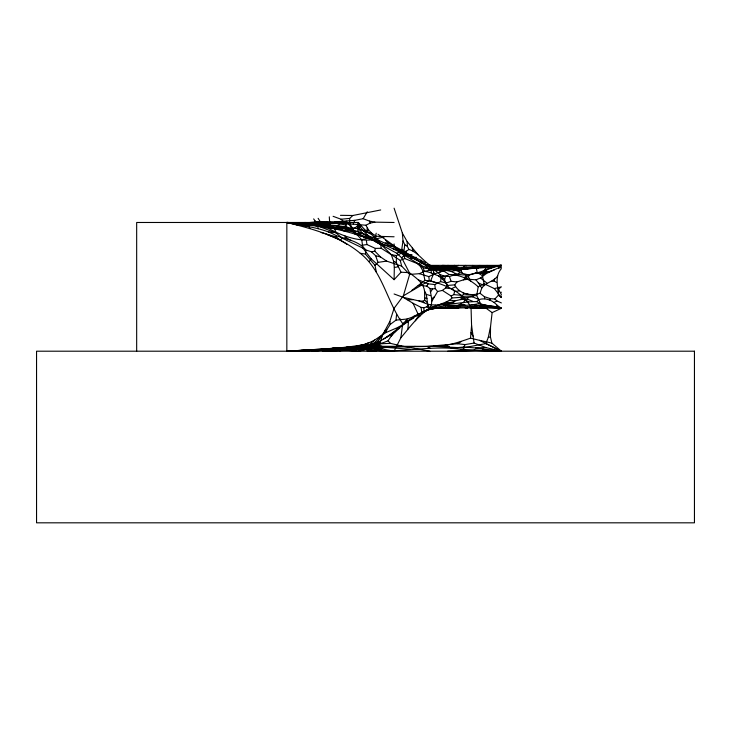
<?xml version="1.0" encoding="UTF-8"?>
<svg xmlns="http://www.w3.org/2000/svg" width="731" height="731" viewBox="0 0 731 731"><rect width="100%" height="100%" fill="white"/><g stroke="black" fill="none" stroke-linecap="round" stroke-linejoin="round"><path stroke-width="1.1" d="M409.369 272.672L401.73 257.869L396.887 253.319L370.142 238.745L365.107 234.998L357.697 231.398L347.81 229.945L336.507 225.532L286.835 222.48L286.835 351.2L369.877 346.293L433.355 346.357L463.198 347.855L485.85 343.588L488.281 337.475L490.528 326.702L492.127 312.612L501.375 308.29C477.645 305.987 453.732 306.033 430.066 309.039L429.855 308.29C425.744 303.182 428.256 296.183 424.528 290.984C423.505 282.431 415.473 277.616 409.369 272.672L401.027 272.206L396.339 262.566L396.412 255.585L401.136 253.301L403.019 240.947L402.342 233.025L394.1 208.18M447.737 351.2L475.598 350.432L501.375 351.2L491.872 343.113L490.419 336.881L490.528 326.702M501.375 266.459L486.398 273.549L480.495 277.954L475.982 279.827L468.041 279.215L463.29 279.891L456.966 281.947L454.755 284.862C458.931 293.917 471.276 296.448 480.02 293.268L484.379 296.685L490.519 298.696L494.85 299.006L498.414 295.214C497.875 286.113 494.522 276.546 501.375 268.606M367.291 351.2L377.543 350.524L394.1 351.2L400.844 337.813L402.708 323.623C386.745 301.327 382.532 270.991 360.282 253.328C339.403 235.93 312.694 228.958 286.835 222.48L307.989 225.194L313.782 225.166L319.228 226.5L336.159 233.015L342.135 238.142L362.941 248.174L371.238 258.893L394.1 279.69L394.32 267.473L393.634 261.314L391.268 254.635L381.408 244.867L377.086 238.635L364.358 229.324L358.345 222.48L136.67 222.48L136.67 351.2M454.892 265.38L451.383 265.929L447.737 265.38M362.941 248.174L361.726 239.704L355.997 233.573L352.753 228.858L349.582 222.937L349.683 218.423L352.826 215.499L380.696 209.961M370.864 351.2L371.339 348.102L370.188 345.544L334.926 348.76L297.517 350.834L365.856 349.126L368.598 348.276L373.87 344.255L378.603 342.117L386.8 336.954L408.41 321.165M400.844 337.813C409.762 327.351 417.986 315.628 429.855 308.29C433.666 301.656 430.577 295.315 430.011 288.526L426.877 286.123L423.13 285.803M423.834 312.356L423.971 307.778L426.648 306.846L428.567 304.525C444.75 306.508 460.722 301.72 476.767 301.592C483.776 306.919 493.526 304.955 501.375 308.29L469.466 307.788L438.573 308.29M370.142 238.745L352.022 231.7L320.114 225.605L316.761 224.618L316.075 223.723L343.808 223.394L365.911 225.239L370.124 223.101L374.875 222.142L394.1 222.48M301.519 223.942C320.324 223.202 338.791 227.35 357.422 228.447L358.345 222.48L360.063 227.067C366.368 233.966 372.499 240.874 381.408 244.867M364.285 230.768L364.358 229.324M461.188 350.46L461.243 349.4C433.145 345.014 404.928 352.598 376.949 350.304L374.126 348.422L371.339 348.102M407.889 329.178L408.538 320.37L417.465 315.189L419.247 314.823C436.041 301.199 459.762 308.436 479.326 303.466M396.887 253.319L399.117 251.866C364.477 233.856 325.734 224.536 286.835 222.48C303.529 226.382 321.311 227.158 336.543 235.802C346.658 239.284 358.912 241.139 365.829 249.965L371.476 251.82L375.633 255.731L377.991 262.374L374.985 265.344L376.383 272.252M433.355 346.357C446.157 346.558 458.529 342.364 470.517 338.151L471.577 325.551L471.047 307.34C462.522 291.806 445.572 284.825 429.234 280.631L403.357 295.836L394.1 308.29L389.833 321.457L382.66 334.825L378.795 346.732L381.874 348.989L394.1 351.2M374.985 265.344L365.445 254.059L365.829 249.965M322.59 351.2L346.86 350.313L358.345 351.2L363.709 348.742L374.93 342.272L381.244 335.922L386.79 329.718L390.217 324.427L395.992 320.132L396.577 314.494M492.127 312.612L481.035 304.617L476.722 295.562L478.202 286.799C470.234 279.507 460.046 274.6 449.108 274.481C440.994 280.713 432.752 271.311 424.245 271.457L423.368 268.14L419.859 264.585L404.755 258.555L403.896 254.507L399.939 250.148L394.192 246.639L380.75 244.355L374.637 239.485C359.085 242.071 342.656 236.186 329.078 228.639L329.745 222.48M401.73 257.869L403.448 255.877L404.755 244.647L403.019 240.947M470.517 338.151L479.499 340.335L501.375 351.2L485.759 347.527L474.09 343.058L465.117 344.593L457.716 343.753L426.803 346.467L375.761 347.353L375.104 343.981L378.42 340.719L382.66 334.825M331.253 350.697L336.032 349.701M496.879 306.755L497.098 305.247C492.694 300.322 485.567 297.517 479.088 299.564L472.491 296.804L461.992 298.138L460.009 297.371L451.904 297.983L449.821 300.075L446.074 302.049L429.855 308.29L423.121 311.854L426.986 310.246L425.259 310.986M347.216 244.446L339.367 239.54L336.351 236.963L336.543 235.802M418.443 279.891L428.064 283.811L434.808 284.56L440.537 281.599L441.177 277.734L440.099 274.536C428.357 264.11 413.125 258.573 399.117 251.866M424.245 271.457L419.384 273.677L409.616 274.436L401.666 266.139L386.617 261.104L380.549 256.974L374.82 251.162L375.332 248.403L366.953 244.556L361.607 245.278M418.114 260.647L402.489 251.062L362.11 232.942L358.501 228.063L357.788 225.404L358.345 222.48M355.997 233.573L351.766 230.283L352.132 228.419M357.697 231.398L359.296 226.053L360.922 225.879M436.599 271.228L436.91 269.638L425.296 264.403M483.502 275.194L483.721 274.098L486.755 272.508L494.193 269.94M313.782 225.166L315.143 221.073L313.654 218.907M408.391 254.461L406.153 252.597L406.473 251.181L408.867 249.435C418.836 252.497 424.035 262.822 433.227 266.979C439.258 268.432 445.17 270.424 451.301 271.42C467.228 280.969 485.192 268.432 501.375 265.38L429.855 265.38C416.432 262.182 406.162 252.506 393.214 248.723M319.228 226.5L320.087 223.631L329.791 224.536L334.615 228.629L336.159 233.015M358.939 227.917L359.341 224.929M463.29 279.891L466.25 277.57L466.862 275.121M374.637 239.485L376.227 233.207M460.009 297.371L461.754 296.594L463.481 294.182L468.023 294.026M429.609 266.267L429.855 265.38L449.839 267.857L501.375 265.38C484.9 269.063 467.721 267.226 451.301 271.42M403.357 295.836L409.616 274.436M442.383 290.408L451.191 296.064L453.732 294.62L454.682 291.486L451.575 288.745L445.636 288.032L442.383 290.408L437.595 291.514L431.902 301.199M447.902 308.053L459.982 307.157M375.761 347.353L358.345 351.2L367.821 345.964L374.601 340.061L385.904 332.587L386.79 329.718M417.465 315.189L417.913 313.763L413.024 303.274L403.119 297.298L394.1 293.99M420.919 260.026L422.308 263.37C428 267.957 435.448 266.714 442.054 268.396L449.172 268.652L458.264 271.192L460.941 270.726L462.367 268.222L465.62 265.38M448.121 286.671L445.152 281.874L444.594 279.489L445.627 276.318M475.232 273.211L482.606 273.504L485.887 271.685L486.883 269.903M480.02 293.268L481.775 288.069C485.841 282.349 493.526 281.727 497.619 276.035M470.874 281.115L468.443 276.958L469.138 275.112L477.133 272.453L482.359 275.578L484.141 283.765L494.339 288.581L501.375 297.563L498.414 295.214M428.302 309.067L429.673 307.495L434.735 306.517L435.895 307.084M491.205 281.426L493.973 280.996L494.732 279.014M384.579 331.819L385.237 330.238M353.201 224.07L354.763 220.333L363.152 218.706L369.447 221.091L374.875 222.142M411.946 290.262L424.903 280.339L430.586 280.978L433.931 272.983L433.392 270.817L429.472 268.186L421.961 265.956L401.136 253.301M438.18 268.323L440.217 269.273L451.53 269.538L501.375 265.38L487.312 266.221M380.613 337.366L381.244 335.922M359.515 229.927L358.126 228.894L358.501 228.063M482.359 275.578L487.065 265.38M320.543 349.61C339.769 347.691 359.378 347.49 378.183 343.022L378.603 342.117M298.157 350.542L286.835 351.2L353.502 349.217L373.916 346.521L378.274 344.191L378.42 340.719M426.877 286.123L428.064 283.811M352.022 231.7L352.47 230.85M415.318 320.79L419.247 314.823M471.257 304.9L491.872 306.728L501.375 308.29L497.098 305.247M341.697 349.409L373.751 346.339L388.042 340.829L392.364 334.332L399.811 327.908M451.274 348.248L463.792 347.006L465.117 344.593M419.384 273.677L428.841 276.62C438.216 272.087 448.167 268.46 458.712 268.624M358.51 229.744L360.063 227.067M447.409 304.069L452.452 302.707L455.111 300.87L460.356 299.628L467.255 299.052L472.628 301.3M363.152 218.706L367.291 211.752M430.714 291.925L432.56 288.928L435.265 288.635L437.595 291.514M402.708 323.623L405.897 320.946L407.085 319.018L419.137 314.723M489.669 300.066L490.519 298.696M486.755 272.508L488.518 271.804M445.636 288.032L447.317 285.455L454.755 284.862M354.763 220.333L334.743 221.904L320.105 221.493L305.256 222.964L286.835 222.48C300.834 225.614 315.39 224.545 329.078 228.639M483.301 270.698L488.436 268.533L489.094 267.546M369.877 346.293L370.279 345.708L381.81 346.128M467.255 299.052L468.151 297.773M463.116 302.826L464.989 300.231L468.635 301.665M423.368 268.14L425.899 268.039L426.557 267.144L426.173 265.627M434.735 306.517L435.676 305.247M391.432 336.032L398.231 327.287L413.773 317.948M369.155 261.543L371.238 258.893M340.792 239.805L342.135 238.142M376.227 351.2L376.949 350.304M472.491 296.804L474.163 294.812M358.345 351.2L363.06 349.756L363.892 348.797L390.089 347.28M440.099 274.536L444.028 276.044L449.401 276.473L454.006 275.075L455.148 273.76M462.083 269.081L463.682 267.235M394.1 279.69L401.027 272.206M446.678 269.812L449.839 267.857M449.245 307.047L453.056 306.819M456.994 275.349L459.726 272.645L469.138 275.112M477.133 272.453L476.502 268.761L479.92 265.38M374.126 348.422L374.857 347.7L381.098 350.03M333.098 216.312L341.011 219.227L345.452 223.302L348.495 223.978L349.582 222.937M325.925 223.211L327.241 221.968M304.717 222.48C321.567 223.001 338.124 230.722 354.91 228.099L357.788 225.404M498.46 292.162L499.419 291.285L497.637 286.653M460.356 299.628L461.992 298.138M456.793 306.691L457.606 305.96M476.767 301.592L479.088 299.564M383.72 338.965L390.336 335.154L395.38 331.161M300.194 224.609L304.516 225.44L305.028 225.02M431.966 298.677L434.095 296.923M498.569 289.065L501.375 286.835L494.339 288.581M322.179 349.966L350.752 347.435M334.615 228.629L339.376 227.962L340.701 226.939L345.982 225.852L348.769 228.675L351.766 230.283M418.909 263.644L421.056 261.99M448.048 306.106L449.62 306.033M410.767 258.692L411.617 258.052M438.499 275.998L442.1 278.767L442.895 278.173L444.594 279.489M429.472 268.186L431.674 268.085L433.227 266.979M417.894 317.355L420.362 315.655M309.167 350.451C330.969 347.755 354.663 350.953 374.601 340.061M445.371 306.024L446.111 305.521L460.704 305.275M425.899 268.039L430.897 269.593L433.538 268.871L436.718 269.154L438.6 267.884M357.422 228.447L365.939 231.718L368.57 229.973L372.198 233.628L376.447 236.287L394.1 236.78M488.701 272.435L490.547 271.238M457.716 343.753L461.243 341.505M501.375 294.885L500.58 292.702L501.375 292.199M484.269 304.8L489.761 306.225L494.22 306.508M393.918 332.395L395.69 331.326M386.8 336.954L391.725 334.003M441.177 277.734L444.028 276.044M322.17 349.126L346.805 347.179L363.691 344.776M430.44 266.87L432.295 267.793L434.113 267.235M416.241 262.475L420.7 266.687L421.961 265.956M403.119 297.298L418.945 300.925L422.911 301.209L424.729 300.158L424.528 290.984M346.86 230.484L347.81 229.945M436.306 305.978L441.798 303.858M335.712 223.494L346.887 221.255M366.386 345.79L367.474 345.224M416.953 315.189L423.331 311.872M413.216 316.496L430.066 309.039M451.575 288.745L455.504 286.744M478.202 286.799L484.141 283.765M494.083 302.369L496.916 300.934L501.375 302.926M419.859 264.585L422.308 263.37M354.243 347.106L358.647 346.923L368.872 342.62M357.477 233.491L359.935 233.911L361.096 233.353M485.411 306.234L486.608 305.659M353.548 350.514L357.605 349.491M371.165 344.95L375.104 343.981M478.211 273.193L482.021 272.7L486.188 270.772M430.276 308.884L428.192 309.843L435.804 308.272M385.904 332.587L398.231 327.287M362.96 348.925L366.889 347.316M390.336 335.154L392.364 334.332M375.332 248.403L381.226 248.293L400.232 260.364L404.755 258.555M433.392 270.817L435.904 269.821L447.445 269.593M464.057 277.469L466.268 276.592L468.443 276.958M440.254 304.708L452.9 301.949M315.445 222.48L320.58 223.247L322.59 222.48M440.537 281.599L446.33 283.034L451.073 281.298L456.966 281.947M370.188 345.544L373.87 344.255M428.302 309.24L429.773 308.729M439.276 269.593L440.217 269.273M467.739 267.911L476.521 266.824M293.981 350.789L286.835 351.2L314.659 350.414M439.651 272.16L443.973 270.735M323.111 223.576L328.045 224.134L330.732 223.549M349.391 348.486L361.607 346.448M453.659 305.713L454.344 305.503M418.196 285.693L422.07 284.496M340.299 347.883L338.014 348.011L355.321 346.631M463.664 268.094L466.698 267.18M424.985 310.967L425.853 310.702M433.437 308.29L454.691 307.44M463.902 269.255L478.695 267.573M443.872 270.918L453.037 269.355M488.281 337.475L490.419 336.881M399.939 250.148L403.046 249.298M471.047 307.34L481.035 304.617M444.859 308.098L447.975 307.824M458.118 305.183L461.663 304.251L465.026 304.836M430.678 309.167L433.711 308.573M449.483 307.34L450.424 307.102M336.507 225.532L346.604 223.997M304.315 350.25L286.835 351.2L337.219 348.102L331.984 348.449L332.861 348.385M442.054 268.396L443.808 269.163L445.773 268.67M358.062 345.918L363.937 344.456M494.576 266.513L496.276 266.093M345.964 348.166L347.691 347.728M314.604 223.467L317.921 222.672L320.087 223.631M377.086 238.635L384.515 236.844M361.726 239.704L376.447 236.287M429.015 309.505L431.756 308.829M498.505 268.176L501.375 267.528M405.897 320.946L408.538 320.37M333.382 350.387L335.036 350.048M342.382 348.303L358.994 347.846L363.892 348.797M344.319 347.81L347.883 347.335M484.635 267.592L491.789 266.532M346.86 350.313L348.925 349.902M371.476 251.82L374.82 251.162M420.7 266.687L423.167 271.503L431.454 270.022M450.689 269.602L455.34 269.026M477.16 267.573L481.501 267.318M332.212 348.861L333.775 348.559M322.453 224.709L326.41 224.417M454.006 269.812L462.367 268.222M429.855 265.38C439.249 267.774 449.09 268.058 458.465 265.38M363.06 349.756L368.278 348.833M394.32 267.473L397.966 266.842M413.728 346.631L415.199 346.384M399.08 252.423L406.473 251.181M441.113 307.861L442.812 307.714M358.217 226.153L360.1 225.888M440.784 307.961L447.372 307.532M490.766 266.477L501.375 265.38L489.368 266.678M395.992 320.132L407.085 319.018M337.475 223.622L339.924 223.549M377.991 262.374L386.617 261.104M486.325 306.801L487.55 306.627M454.682 291.486L459.616 290.819M355.769 346.604L361.013 345.891M356.143 346.065L358.272 345.781M382.587 347.709L385.593 347.316L410.045 349.254M313.654 351.2L319.931 350.496M351.976 347.097L343.031 347.728M441.149 308.29L441.853 308.217M492.456 266.267L497.382 265.755M500.287 296.329L501.375 296.219M353.502 349.217L374.948 349.683L381.874 348.989M350.332 347.764L355.394 347.271M469.996 267.93L478.092 267.391M488.436 268.533L491.186 268.268M341.011 219.227L349.683 218.423M348.705 347.91L352.397 347.554M471.148 267.985L474.565 267.747M352.132 348.303L356.938 347.883M438.618 308.08L444.329 307.833M448.487 344.566L445.398 344.831L448.002 344.612M332.998 348.431L345.105 347.654M368.598 348.276L372.39 348.303M454.006 275.075L459.552 274.628M491.049 306.335L492.328 306.49M339.348 348.285L345.69 347.801M451.53 269.538L464.395 269.109M321.677 349.144L334.551 348.358M399.099 346.174L401.52 345.991L429.855 351.2M301.09 350.46L301.611 350.414M326.391 348.879L329.845 348.632M375.213 344.045L390.409 343.342L401.52 345.991M297.691 351.108L306.49 350.926M373.916 346.521L379.38 346.156L385.593 347.316M443.881 267.062L452.571 266.513L458.209 267.144M475.726 267.098L492.402 266.221M462.869 296.393L476.722 295.562M446.842 307.687L451.831 307.495M309.56 349.866L306.143 350.076L311.634 349.756M450.031 306.819L451.347 306.737M438.902 308.043L441.04 307.925M338.965 347.901L341.158 347.773M296.676 350.734L306.956 350.277M294.063 350.853L296.804 350.697M315.893 223.85L318.634 223.704M290.052 351.017L295.434 350.725M368.132 347.289L378.795 346.732M297.261 223.229L326.656 225.678M407.98 299.874L412.823 299.664M470.536 308.29L475.771 308.071M463.792 347.006L475.424 347.947L485.759 347.527M443.717 308.29L458.867 308.043M378.274 344.191L379.179 344.155M470.444 268.496L472.253 268.441M354.489 346.887L359.433 346.732M295.662 222.754L308.939 222.663M471.367 267.884L472.655 267.838M450.415 308.29L458.465 308.29M344.484 238.078L346.722 238.023L351.218 240.609M327.068 349.126L328.941 349.089M293.442 351.127L298.988 351.017M417.913 313.763L418.571 313.754M374.93 342.272L376.282 342.263M473.661 308.29L484.589 308.208M443.233 307.934L445.544 307.915M362.777 345.315L370.279 345.708M286.835 222.48L301.492 222.928M367.821 345.964L374.884 345.946M452.653 308.281L454.444 308.29M296.494 222.791L294.52 222.772L295.735 222.845M403.448 255.877L405.056 255.887M340.536 348.047L341.34 348.047M461.243 349.4L501.375 351.2L485.85 343.588M352.36 348.166L358.665 348.239M340.472 215.325L352.826 215.499M403.896 254.507L411.982 254.662M402.489 251.062L425.387 262.703M415.592 257.321L416.451 257.339M312.201 224.28L319.84 224.454M451.712 308.199L453.713 308.244M302.387 223.065L316.075 223.723M329.654 348.724L330.677 348.751M467.383 268.825L467.995 268.844M453.001 269.456L455.249 269.529M350.259 347.728L353.914 347.855M328.639 232.029L335.392 232.257M319.703 224.463L324.363 224.655M442.374 265.38L447.728 265.636M442.739 269.392L444.393 269.474M385.2 242.856L388.243 243.012L403.448 251.08M306.033 351.081L308.29 351.2M335.008 350.25L339.001 350.46M293.442 222.708L305.394 223.494L320.114 225.605M312.676 224.39L316.761 224.618M426.648 306.846L429.673 307.495M324.61 349.5L326.318 349.61M339.376 227.962L348.769 228.675M404.179 254.096L407.944 255.74M482.021 272.7L483.301 272.8M493.836 306.993L497.528 307.614M342.181 348.632L344.712 348.833M305.732 224.17L318.14 225.806M453.321 308.034L454.134 308.107M310.319 224.782L313.06 225.038M453.732 294.62L462.083 295.379M346.805 347.179L347.59 347.252M436.91 269.638L446.358 270.534M465.218 308.08L467.401 308.29M365.107 234.998L367.044 235.181M334.743 221.904L339.668 222.388M477.014 267.875L478.056 267.975M314.513 225.367L325.852 226.875M329.315 348.742L330.677 348.888M475.424 347.947L501.375 351.2M378.183 343.022L382.77 343.515M311.662 350.779L315.445 351.2M446.074 302.049L450.086 302.506M310.172 223.421L311.26 223.558M360.484 235.784L365.098 236.817M491.744 306.956L501.375 308.29M453.101 307.632L455.705 307.97M413.024 303.274L421.111 307.395L423.971 307.778M295.699 223.841L300.286 224.472M334.926 348.76L336.37 348.961M303.566 222.827L305.987 223.165M332.194 225.742L326.273 224.883M360.282 253.328L365.445 254.059M316.898 225.696L318.88 225.989M449.821 300.075L455.111 300.87M363.709 348.742L366.861 349.217M337.612 226.464L340.701 226.939M430.331 267.363L432.624 267.71M430.011 288.526L432.56 288.928M402.489 251.994L406.153 252.597M444.183 345.927L449.391 346.823M436.718 269.154L444 271.238L449.108 274.481M322.992 226.573L329.973 227.825M321.147 232.513L336.351 236.963M391.268 254.635L396.412 255.585M494.019 265.874L494.576 265.983M354.937 234.158L371.449 238.653L382.998 244.245M317.482 224.198L321.695 225.084M467.319 307.331L469.466 307.788M353.576 349.793L354.581 350.012M345.8 228.83L362.11 232.942M328.42 223.439L329.48 223.677M479.499 340.335L491.872 343.113M443.278 304.864L446.111 305.521M368.963 237.484L370.251 237.785M489.761 306.225L491.872 306.728M358.875 346.96L361.26 347.536M298.888 222.937L299.683 223.119M354.91 228.099L358.126 228.894M375.633 255.731L380.549 256.974M474.136 350.067L475.598 350.432M344.063 226.683L347.709 227.697M432.24 267.098L433.072 267.336M482.679 349.153L486.298 350.195M304.516 225.44L308.116 226.491M452.452 302.707L454.719 303.365M485.887 271.685L487.056 272.033M362.932 236.588L366.194 237.694M426.301 294.392L430.623 295.662M445.471 269.858L446.513 270.178M418.945 300.925L428.567 304.525M493.827 306.755L494.85 307.075M458.547 269.547L459.269 269.785M374.948 349.683L377.543 350.524M448.194 303.228L448.916 303.466M430.586 280.978L435.941 282.751M424.528 297.755L426.959 298.568M362.21 230.247L372.198 233.628M318.095 224.856L322.965 226.519M328.045 224.134L330.494 224.993M361.47 236.049L370.169 239.147M449.291 306.28L450.232 306.618M295.251 224.316L297.535 225.139M311.771 223.604L313.425 224.207M326.675 234.368L339.367 239.54M341.514 229.909L345.059 231.27M461.754 296.594L464.569 297.681M431.674 268.085L435.904 269.821M485.631 273.239L486.398 273.549M373.377 344.794L374.93 345.443M486.051 267.007L486.535 267.217M367.583 237.858L373.038 240.207M475.982 279.827L478.357 282.924L484.251 285.593M393.634 261.314L396.339 262.566M365.939 231.718L370.114 233.682M400.031 250.139L404.325 252.232M451.383 265.929L452.571 266.513M426.803 346.467L430.55 348.331M331.161 349.409L331.627 349.646M474.967 304.699L476.055 305.266M351.245 229.031L354.444 230.713M399.72 318.807L400.844 319.401M482.606 273.504L483.721 274.098M370.169 348.486L370.919 348.888M460.292 303.511L461.663 304.251M493.973 280.996L496.623 282.477M442.154 269.392L442.739 269.712M308.902 224.115L309.542 224.472M315.143 221.073L317.921 222.672M363.956 236.67L364.696 237.1M299.354 222.48L300.331 223.074M333.199 236.378L335.145 237.602M464.03 299.591L464.989 300.231M378.018 234.276L394.11 245.771M404.755 244.647L407.341 246.365L408.867 249.435M338.343 223.092L338.837 223.421M413.344 257.723L415.656 259.386M395.307 248.12L397.655 249.847M376.776 241.285L377.927 242.162M480.495 277.954L487.056 283.171M426.612 267.372L430.02 270.15M374.729 240.737L375.889 241.687M314.248 222.37L316.066 223.878M449.008 268.716L449.528 269.145M320.58 223.247L321.951 224.399M480.029 305.978L480.706 306.545M432.295 267.793L433.538 268.871M426.557 267.144L428.138 268.524M359.935 233.911L361.059 234.907M365.856 349.126L368.177 351.2M338.727 223.887L339.659 224.728M472.765 265.38L476.502 268.761M466.25 277.57L468.041 279.215M494.85 299.006L496.916 300.934M339.23 350.021L340.472 351.2M458.264 271.192L459.726 272.645M422.911 301.209L424.236 302.533M424.729 300.158L427.242 302.652M433.931 272.983L434.662 273.723M442.1 278.767L445.152 281.874M385.429 240.033L388.243 243.012M388.042 340.829L390.409 343.342M437.165 266.696L440.035 269.739M402.342 233.025L407.14 241.532L417.958 254.626M344.794 235.848L346.722 238.023M319.018 222.48L322.645 226.592M348.495 223.978L352.753 228.858M448.012 267.308L449.172 268.652M377.909 349.016L378.768 350.048M366.368 344.018L367.419 345.288M499.419 291.285L500.58 292.702M373.751 346.339L374.857 347.7M442.584 267.318L443.15 268.039M365.911 225.239L368.57 229.973M463.198 347.855L465.62 351.2M310.081 222.48L312.119 225.34M428.138 307.395L428.64 308.153M343.022 222.215L343.808 223.394M478.357 282.924L481.775 288.069M460.941 270.726L462.339 272.937M318.122 218.304L320.105 221.493M307.989 225.194L310.045 228.538M470.983 332.696L473.103 336.205L474.09 343.058M442.072 276.729L442.895 278.173M404.8 253.694L405.029 254.16M446.33 283.034L447.317 285.455M358.647 346.923L358.994 347.846M451.191 296.064L451.904 297.983M317.693 226.701L318.396 228.657M449.401 276.473L451.073 281.298M369.447 221.091L370.124 223.101M412.238 248.147L413.298 251.418M465.665 274.472L466.268 276.592M378.658 343.433L379.38 346.156M305.256 222.964L305.394 223.494M400.232 260.364L401.666 266.139M345.452 223.302L345.982 225.852M423.167 271.503L424.903 280.339M463.253 292.967L463.481 294.182M430.897 269.593L431.454 272.827M484.379 296.685L484.699 298.723M471.577 325.551L473.103 336.205M436.151 266.632L436.243 267.235M366.405 240.718L366.953 244.556M389.833 321.457L390.217 324.427M421.111 307.395L421.741 312.521M380.75 244.355L381.226 248.293M434.808 284.56L435.265 288.635M428.841 276.62L429.234 280.631M336.434 227.579L336.58 229.05M443.808 269.163L444 271.238M329.297 216.815L329.791 224.536M371.403 237.575L371.449 238.653M407.14 241.532L407.341 246.365M394.1 243.935L394.192 246.639M367.126 228.054L367.181 230.978M694.45 351.2L36.55 351.2L36.55 522.82L694.45 522.82L694.45 351.2"/></g></svg>
